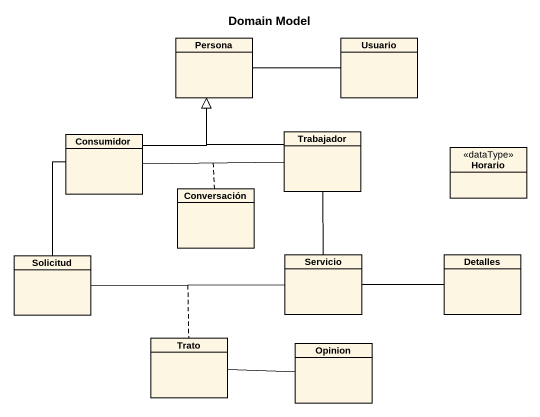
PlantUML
@startuml
title Domain Model
hide circle
hide empty members
class Persona
class Usuario
class Consumidor
class Trabajador
class Horario <<dataType>>
class Conversación
class Solicitud
class Servicio
class Detalles
class Trato
class Opinion
Usuario -left- Persona
Consumidor -up-|> Persona
Consumidor -- Solicitud
Trabajador -up-|> Persona
Trabajador -left- Consumidor
(Trabajador, Consumidor) .. Conversación
Trabajador -- Servicio
Solicitud -right- Servicio
(Solicitud, Servicio) .. Trato
Servicio -right- Detalles
Opinion -left- Trato
@enduml
